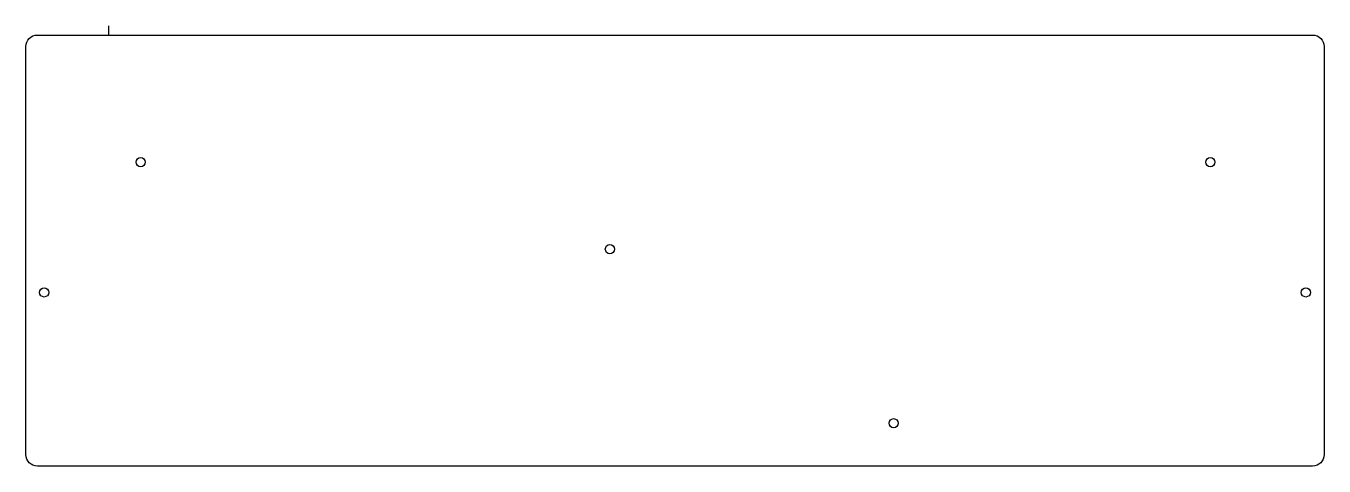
# Model space of a CAD drawing. Header units: millimetres. Extents: x 0 to 285, y 0 to 97.
import ezdxf

# ---------------------------------------------------------------- set-up
doc = ezdxf.new("R2010")
doc.units = ezdxf.units.MM
doc.layers.get('0').update_dxf_attribs({"linetype": 'CONTINUOUS'})

msp = doc.modelspace()

# ---------------------------------------------------------------- linework, layer by layer
msp.add_line((18.2, 94.6), (18.2, 96.6))
msp.add_lwpolyline([(282.5, 0), (2.5, 0, -0.414214), (0, 2.5), (0, 92.1, -0.414214), (2.5, 94.6), (282.5, 94.6, -0.414214), (285, 92.1), (285, 2.5, -0.414214)], format="xyb", close=True)
for centre in [(25.2, 66.7), (260.05, 66.7), (128.2, 47.6), (4, 38.1), (281, 38.1), (190.5, 9.4)]:
    msp.add_circle(centre, 1)

doc.saveas('drawing.dxf')
